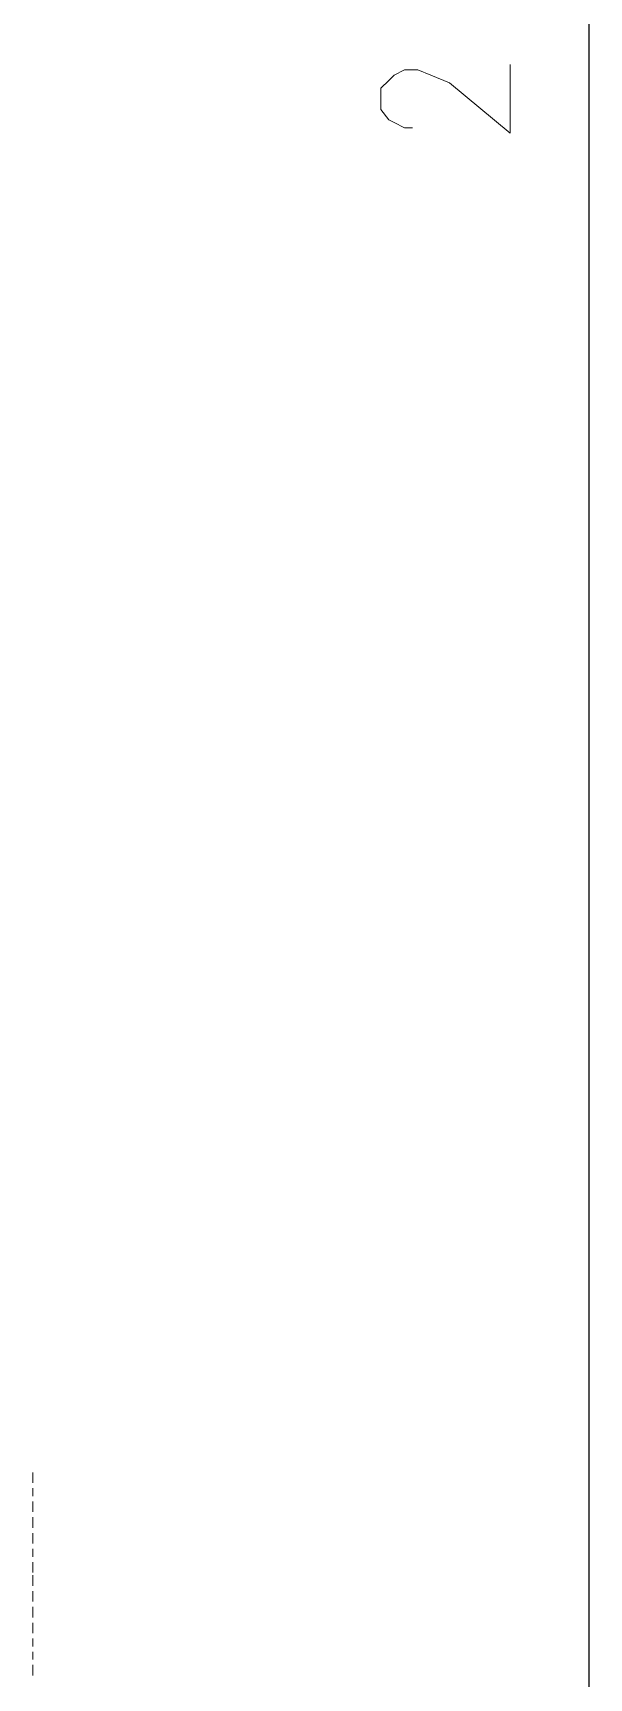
# Model space of a CAD drawing. Header units: millimetres. Extents: x 2928 to 3112, y 1220 to 1280.
# Drawn here: x 3089.051 to 3089.749, y 1265.751 to 1267.816 of the extents above; entities that cross this region are included whole.
import ezdxf

# ---------------------------------------------------------------- set-up
doc = ezdxf.new("R2010")
doc.units = ezdxf.units.MM

msp = doc.modelspace()

# ---------------------------------------------------------------- linework, layer by layer
at = {"color": 253, "linetype": 'Continuous', "lineweight": -2, "true_color": 0x9a9a9a}
msp.add_lwpolyline([(3089.74936, 1265.58603), (3089.74936, 1270.18411), (3089.74936, 1270.18411)], dxfattribs=at)
at = {"color": 7, "linetype": 'Continuous', "lineweight": 9, "true_color": 0x000007}
msp.add_lwpolyline([(3089.52773, 1267.69651), (3089.5178, 1267.69651), (3089.50457, 1267.70313), (3089.49795, 1267.70644), (3089.48803, 1267.71967), (3089.48803, 1267.74613), (3089.49795, 1267.75606), (3089.50457, 1267.76267), (3089.5178, 1267.76929), (3089.53434, 1267.76929), (3089.55088, 1267.76267), (3089.57404, 1267.75275), (3089.65012, 1267.6899), (3089.65012, 1267.77591)], dxfattribs=at)
at = {"color": 252, "linetype": 'Continuous', "lineweight": 5, "true_color": 0x989898}
for points in [[(3089.05138, 1266.00945), (3089.05138, 1265.99621), (3089.05138, 1265.99621)], [(3089.05138, 1265.9896), (3089.05138, 1265.97967), (3089.05138, 1265.97967)], [(3089.05138, 1265.97306), (3089.05138, 1265.95983), (3089.05138, 1265.95983)], [(3089.05138, 1265.95321), (3089.05138, 1265.93998), (3089.05138, 1265.93998)], [(3089.05138, 1265.93336), (3089.05138, 1265.92013), (3089.05138, 1265.92013)], [(3089.05138, 1265.91351), (3089.05138, 1265.90359), (3089.05138, 1265.90359)], [(3089.05138, 1265.89698), (3089.05138, 1265.88374), (3089.05138, 1265.88374)], [(3089.05138, 1265.88044), (3089.05138, 1265.8672), (3089.05138, 1265.8672)], [(3089.05138, 1265.86059), (3089.05138, 1265.84736), (3089.05138, 1265.84736)], [(3089.05138, 1265.84074), (3089.05138, 1265.82751), (3089.05138, 1265.82751)], [(3089.05138, 1265.82089), (3089.05138, 1265.80766), (3089.05138, 1265.80766)], [(3089.05138, 1265.80104), (3089.05138, 1265.79112), (3089.05138, 1265.79112)], [(3089.05138, 1265.7845), (3089.05138, 1265.77458), (3089.05138, 1265.77458)], [(3089.05138, 1265.76796), (3089.05138, 1265.75473), (3089.05138, 1265.75473)]]:
    msp.add_lwpolyline(points, dxfattribs=at)

doc.saveas('drawing.dxf')
